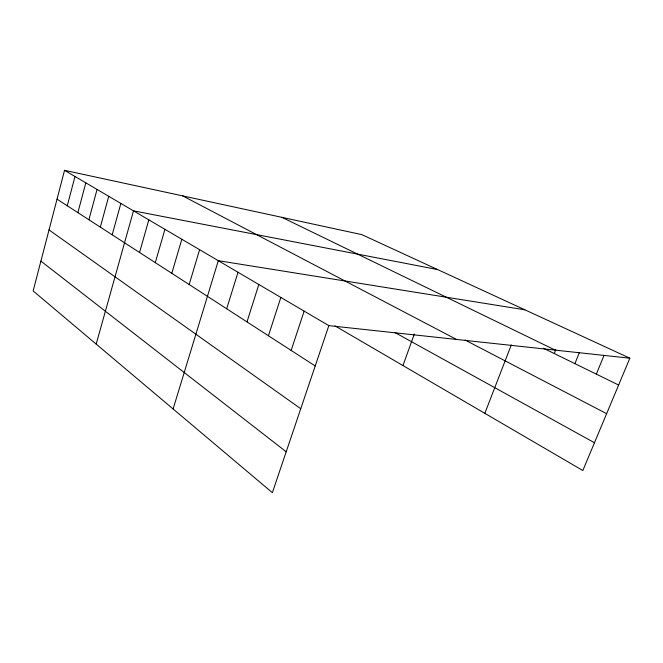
<?xml version="1.0" encoding="UTF-8"?>
<svg xmlns="http://www.w3.org/2000/svg" width="663" height="663" viewBox="0 0 663 663"><rect width="100%" height="100%" fill="white"/><g stroke="black" fill="none" stroke-linecap="round" stroke-linejoin="round"><path stroke-width="0.99" d="M629.85 358.202L361.816 234.627L64.535 170.333L33.15 290.933L272.369 492.667L328.848 325.641L629.85 358.202L582.835 470.531L335.006 325.889M67.27 205.779L74.985 176.474M77.886 212.632L85.817 182.839M88.892 219.743L97.063 189.444M100.328 227.136L108.732 196.306M112.196 234.81L120.865 203.433M96.185 344.089L133.487 210.851L437.588 269.559M139.553 252.479L148.835 219.867M155.291 262.647L164.93 229.323M171.808 273.322L181.828 239.252M189.17 284.543L199.596 249.694M173.109 408.963L218.301 260.683L524.872 309.803M226.68 308.776L238.017 272.269M246.984 321.895L258.835 284.502M268.432 335.76L280.839 297.43M291.14 350.429L304.135 311.121M402.963 365.545L414.309 334.086M484.835 413.331L511.306 344.884M554.293 353.553L555.793 349.774M574.904 363.647L579.404 352.534M596.327 374.131L604.084 355.293M281.908 217.34L555.287 350.139M543.461 348.257L618.62 385.037M465.061 340.02L606.637 413.679M182.715 195.892L456.534 339.456M395.049 332.594L594.471 442.743M64.535 170.333L328.848 325.641M57.035 199.157L315.207 365.976M49.029 229.912L300.753 408.723M40.907 261.114L286.192 451.785"/></g></svg>
